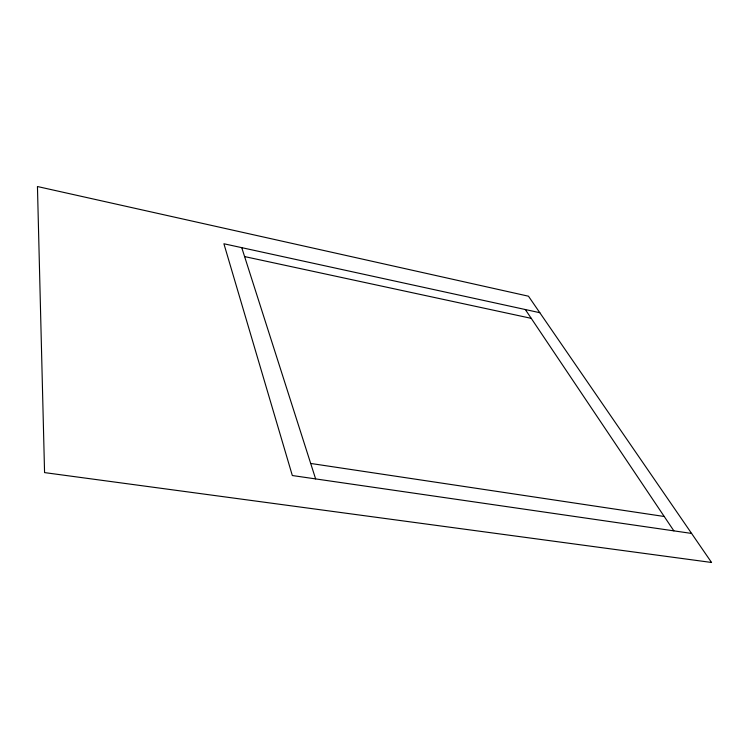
<?xml version="1.0" encoding="UTF-8"?>
<svg xmlns="http://www.w3.org/2000/svg" width="749" height="749" viewBox="0 0 749 749"><rect width="100%" height="100%" fill="white"/><g stroke="black" fill="none" stroke-linecap="round" stroke-linejoin="round"><path stroke-width="1.12" d="M691.58 533.428L292.325 475.531L223.904 243.762L539.814 312.698M310.685 463.453L664.232 516.492M244.595 256.579L531.238 318.344M525.33 309.543L673.875 530.863M241.749 247.657L315.629 478.911M711.55 562.471L44.566 472.6L37.45 186.529L528.466 296.201L711.55 562.471"/></g></svg>
